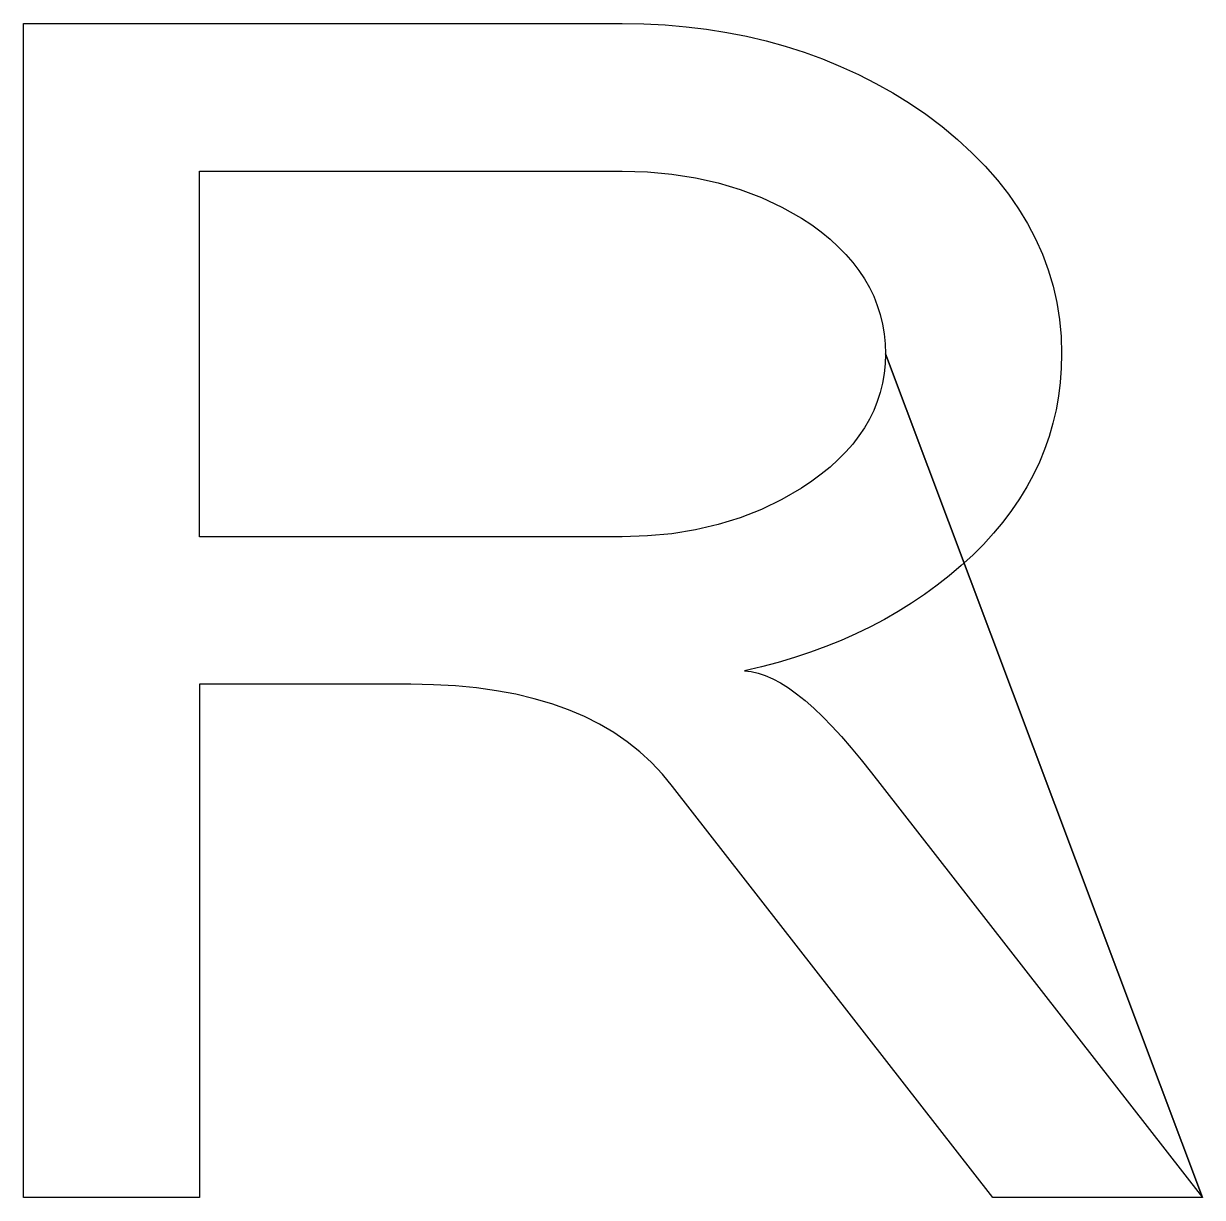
# Model space of a CAD drawing. Header units: metres. Extents: x 0 to 50.2, y 0 to 50.
import ezdxf

# ---------------------------------------------------------------- set-up
doc = ezdxf.new("R2010")
doc.units = ezdxf.units.M

msp = doc.modelspace()

# ---------------------------------------------------------------- linework, layer by layer
msp.add_lwpolyline([(50.214, 0), (41.286, 0), (27.643, 17.5), (27.214, 18.028), (26.75, 18.521), (26.25, 18.981), (25.714, 19.406), (25.143, 19.798), (24.536, 20.155), (23.893, 20.479), (23.214, 20.768), (22.5, 21.023), (21.75, 21.244), (20.964, 21.432), (20.143, 21.585), (19.286, 21.704), (18.393, 21.789), (17.464, 21.84), (16.5, 21.857), (7.5, 21.857), (7.5, 0), (0, 0), (0, 50), (25.5, 50), (26.421, 49.985), (27.327, 49.94), (28.218, 49.864), (29.094, 49.759), (29.955, 49.623), (30.8, 49.458), (31.631, 49.262), (32.446, 49.036), (33.247, 48.78), (34.032, 48.493), (34.803, 48.177), (35.558, 47.83), (36.298, 47.454), (37.023, 47.047), (37.734, 46.61), (38.429, 46.143), (39.129, 45.609), (39.785, 45.061), (40.395, 44.5), (40.96, 43.924), (41.48, 43.335), (41.954, 42.731), (42.384, 42.114), (42.768, 41.482), (43.107, 40.837), (43.401, 40.177), (43.649, 39.504), (43.853, 38.817), (44.011, 38.116), (44.124, 37.401), (44.192, 36.672), (44.214, 35.929), (44.199, 35.318), (44.155, 34.717), (44.081, 34.126), (43.978, 33.545), (43.845, 32.974), (43.682, 32.413), (43.49, 31.862), (43.268, 31.321), (43.016, 30.791), (42.735, 30.27), (42.425, 29.759), (42.085, 29.259), (41.715, 28.768), (41.316, 28.288), (40.887, 27.818), (40.429, 27.357), (39.939, 26.911), (39.433, 26.483), (38.912, 26.074), (38.375, 25.683), (37.823, 25.311), (37.254, 24.956), (36.671, 24.621), (36.071, 24.304), (35.456, 24.005), (34.826, 23.724), (34.18, 23.462), (33.518, 23.219), (32.84, 22.994), (32.147, 22.787), (31.439, 22.598), (30.714, 22.429), (30.997, 22.401), (31.29, 22.336), (31.595, 22.234), (31.911, 22.094), (32.238, 21.917), (32.576, 21.702), (32.925, 21.45), (33.286, 21.161), (33.657, 20.834), (34.04, 20.47), (34.434, 20.068), (34.839, 19.629), (35.256, 19.153), (35.683, 18.64), (36.122, 18.088), (36.571, 17.5), (50.214, 0)])
at = {"layer": 'InnerContours'}
msp.add_lwpolyline([(50.214, 0), (36.714, 35.929), (36.7, 35.504), (36.658, 35.089), (36.589, 34.683), (36.491, 34.286), (36.366, 33.897), (36.212, 33.518), (36.031, 33.147), (35.821, 32.786), (35.584, 32.433), (35.319, 32.089), (35.026, 31.754), (34.705, 31.429), (34.357, 31.112), (33.98, 30.804), (33.575, 30.504), (33.143, 30.214), (32.305, 29.729), (31.433, 29.308), (30.528, 28.952), (29.589, 28.661), (28.617, 28.434), (27.612, 28.272), (26.573, 28.175), (25.5, 28.143), (7.5, 28.143), (7.5, 43.714), (25.5, 43.714), (26.573, 43.683), (27.612, 43.589), (28.617, 43.433), (29.589, 43.214), (30.528, 42.933), (31.433, 42.589), (32.305, 42.183), (33.143, 41.714), (33.575, 41.424), (33.98, 41.124), (34.357, 40.814), (34.705, 40.496), (35.026, 40.167), (35.319, 39.829), (35.584, 39.482), (35.821, 39.125), (36.031, 38.759), (36.212, 38.383), (36.366, 37.997), (36.491, 37.603), (36.589, 37.198), (36.658, 36.785), (36.7, 36.361), (36.714, 35.929), (50.214, 0)], dxfattribs=at)

doc.saveas('drawing.dxf')
